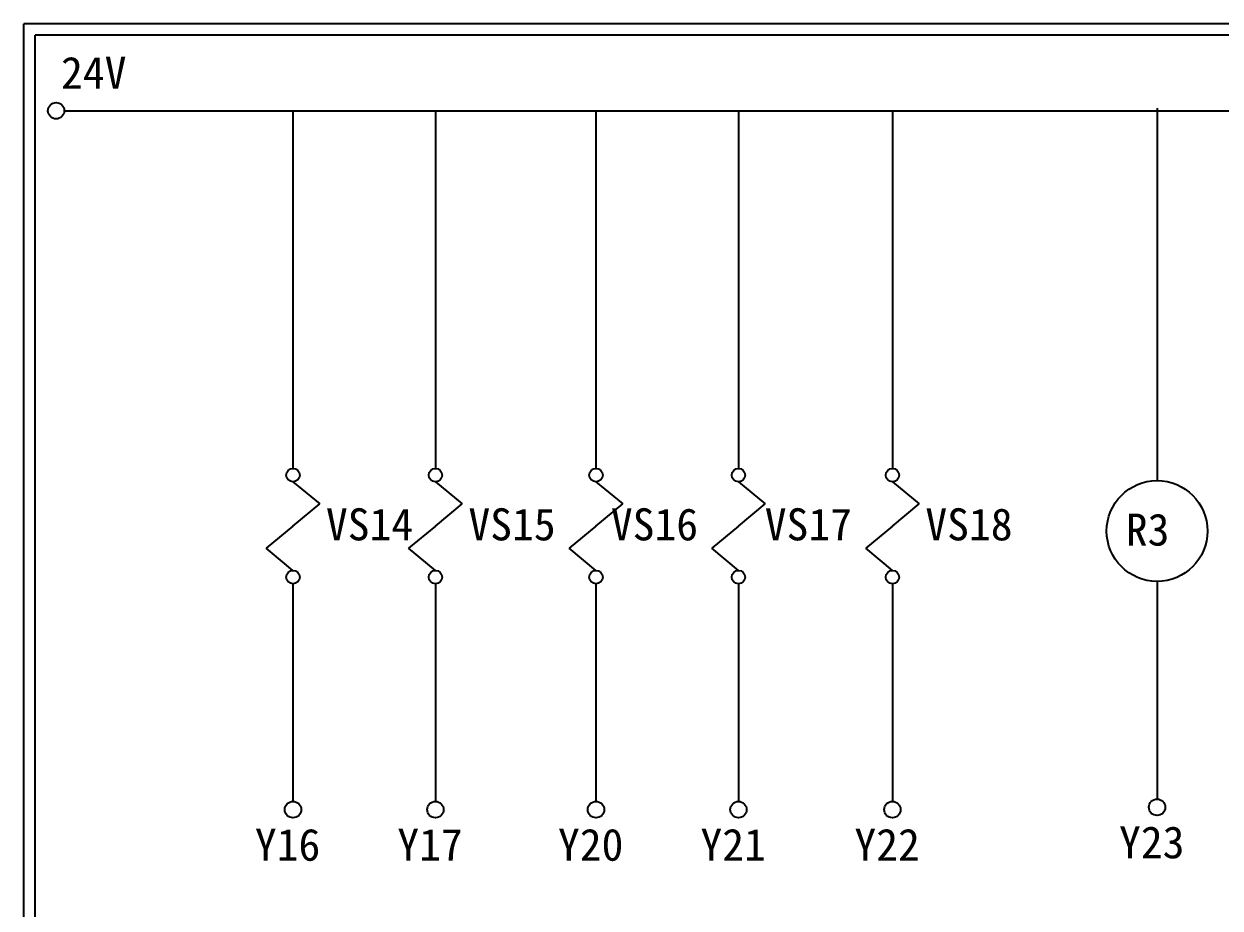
# Model space of a CAD drawing. Extents: x 926 to 1213, y 3 to 207.
# Drawn here: x 925.7 to 1060.1, y 107.6 to 207 of the extents above; entities that cross this region are included whole.
import ezdxf

# ---------------------------------------------------------------- set-up
doc = ezdxf.new("R2010")
doc.units = 0
doc.layers.add('圖框層', color=7, linetype='CONTINUOUS')
doc.layers.add('標尺寸層', color=3, linetype='CONTINUOUS')
doc.styles.add('STSL', font='kaiu.ttf')

msp = doc.modelspace()

# ---------------------------------------------------------------- linework, layer by layer
at = {"layer": '圖框層', "color": 7}
for p, q in [((1212.74, 206.97), (925.74, 206.97)), ((925.74, 3), (925.74, 206.97)), ((1211.49, 205.72), (926.99, 205.72)), ((926.99, 4.25), (926.99, 205.72))]:
    msp.add_line(p, q, dxfattribs=at)
at = {"layer": '標尺寸層', "color": 7}
for p, q in [((1053, 197.49), (1053, 155.66)), ((930.28, 197.22), (1207.88, 197.22)), ((955.96, 197.22), (955.96, 157.03)), ((971.96, 197.22), (971.96, 157.03)), ((989.99, 197.22), (989.99, 157.03)), ((1005.99, 197.22), (1005.99, 157.03)), ((1023.28, 197.22), (1023.28, 157.03)), ((955.96, 155.53), (958.96, 153.04)), ((971.96, 155.53), (974.96, 153.04)), ((989.99, 155.53), (993, 153.04)), ((1005.99, 155.53), (1009, 153.04)), ((1023.28, 155.53), (1026.29, 153.04)), ((955.96, 150.55), (958.96, 153.04)), ((971.96, 150.55), (974.96, 153.04)), ((989.99, 150.55), (993, 153.04)), ((1005.99, 150.55), (1009, 153.04)), ((1023.28, 150.55), (1026.29, 153.04)), ((955.96, 150.55), (952.96, 148.06)), ((971.96, 150.55), (968.95, 148.06)), ((989.99, 150.55), (986.99, 148.06)), ((1005.99, 150.55), (1002.99, 148.06)), ((1023.28, 150.55), (1020.28, 148.06)), ((955.96, 145.57), (952.96, 148.06)), ((971.96, 145.57), (968.95, 148.06)), ((989.99, 145.57), (986.99, 148.06)), ((1005.99, 145.57), (1002.99, 148.06)), ((1023.28, 145.57), (1020.28, 148.06)), ((955.96, 144.07), (955.96, 119.62)), ((971.96, 144.07), (971.96, 119.62)), ((989.99, 144.07), (989.99, 119.62)), ((1005.99, 144.07), (1005.99, 119.62)), ((1023.28, 144.07), (1023.28, 119.62)), ((1053, 144.34), (1053, 119.89))]:
    msp.add_line(p, q, dxfattribs=at)
for centre, radius in [((929.36, 197.22), 0.92), ((955.96, 156.28), 0.751), ((971.96, 156.28), 0.751), ((989.99, 156.28), 0.751), ((1005.99, 156.28), 0.751), ((1023.28, 156.28), 0.751), ((1053, 150), 5.66), ((955.96, 144.82), 0.751), ((971.96, 144.82), 0.751), ((989.99, 144.82), 0.751), ((1005.99, 144.82), 0.751), ((1023.28, 144.82), 0.751), ((955.96, 118.7), 0.92), ((971.96, 118.7), 0.92), ((989.99, 118.7), 0.92), ((1005.99, 118.7), 0.92), ((1023.28, 118.7), 0.92), ((1053, 118.97), 0.92)]:
    msp.add_circle(centre, radius, dxfattribs=at)

# ---------------------------------------------------------------- texts
at = {"layer": '圖框層', "color": 4, "style": 'STSL'}
for s, p in [('24V', (929.91, 199.68)), ('VS14', (959.66, 148.95)), ('VS15', (975.66, 148.95)), ('VS16', (991.66, 148.95)), ('VS17', (1008.94, 148.95)), ('VS18', (1026.98, 148.95)), ('R3', (1049.49, 148.36)), ('Y16', (951.68, 112.96)), ('Y17', (967.68, 112.96)), ('Y20', (985.72, 112.96)), ('Y21', (1001.72, 112.96)), ('Y22', (1019.01, 112.96)), ('Y23', (1048.73, 113.23))]:
    msp.add_text(s, height=3.6, dxfattribs=at).set_placement(p)

doc.saveas('drawing.dxf')
